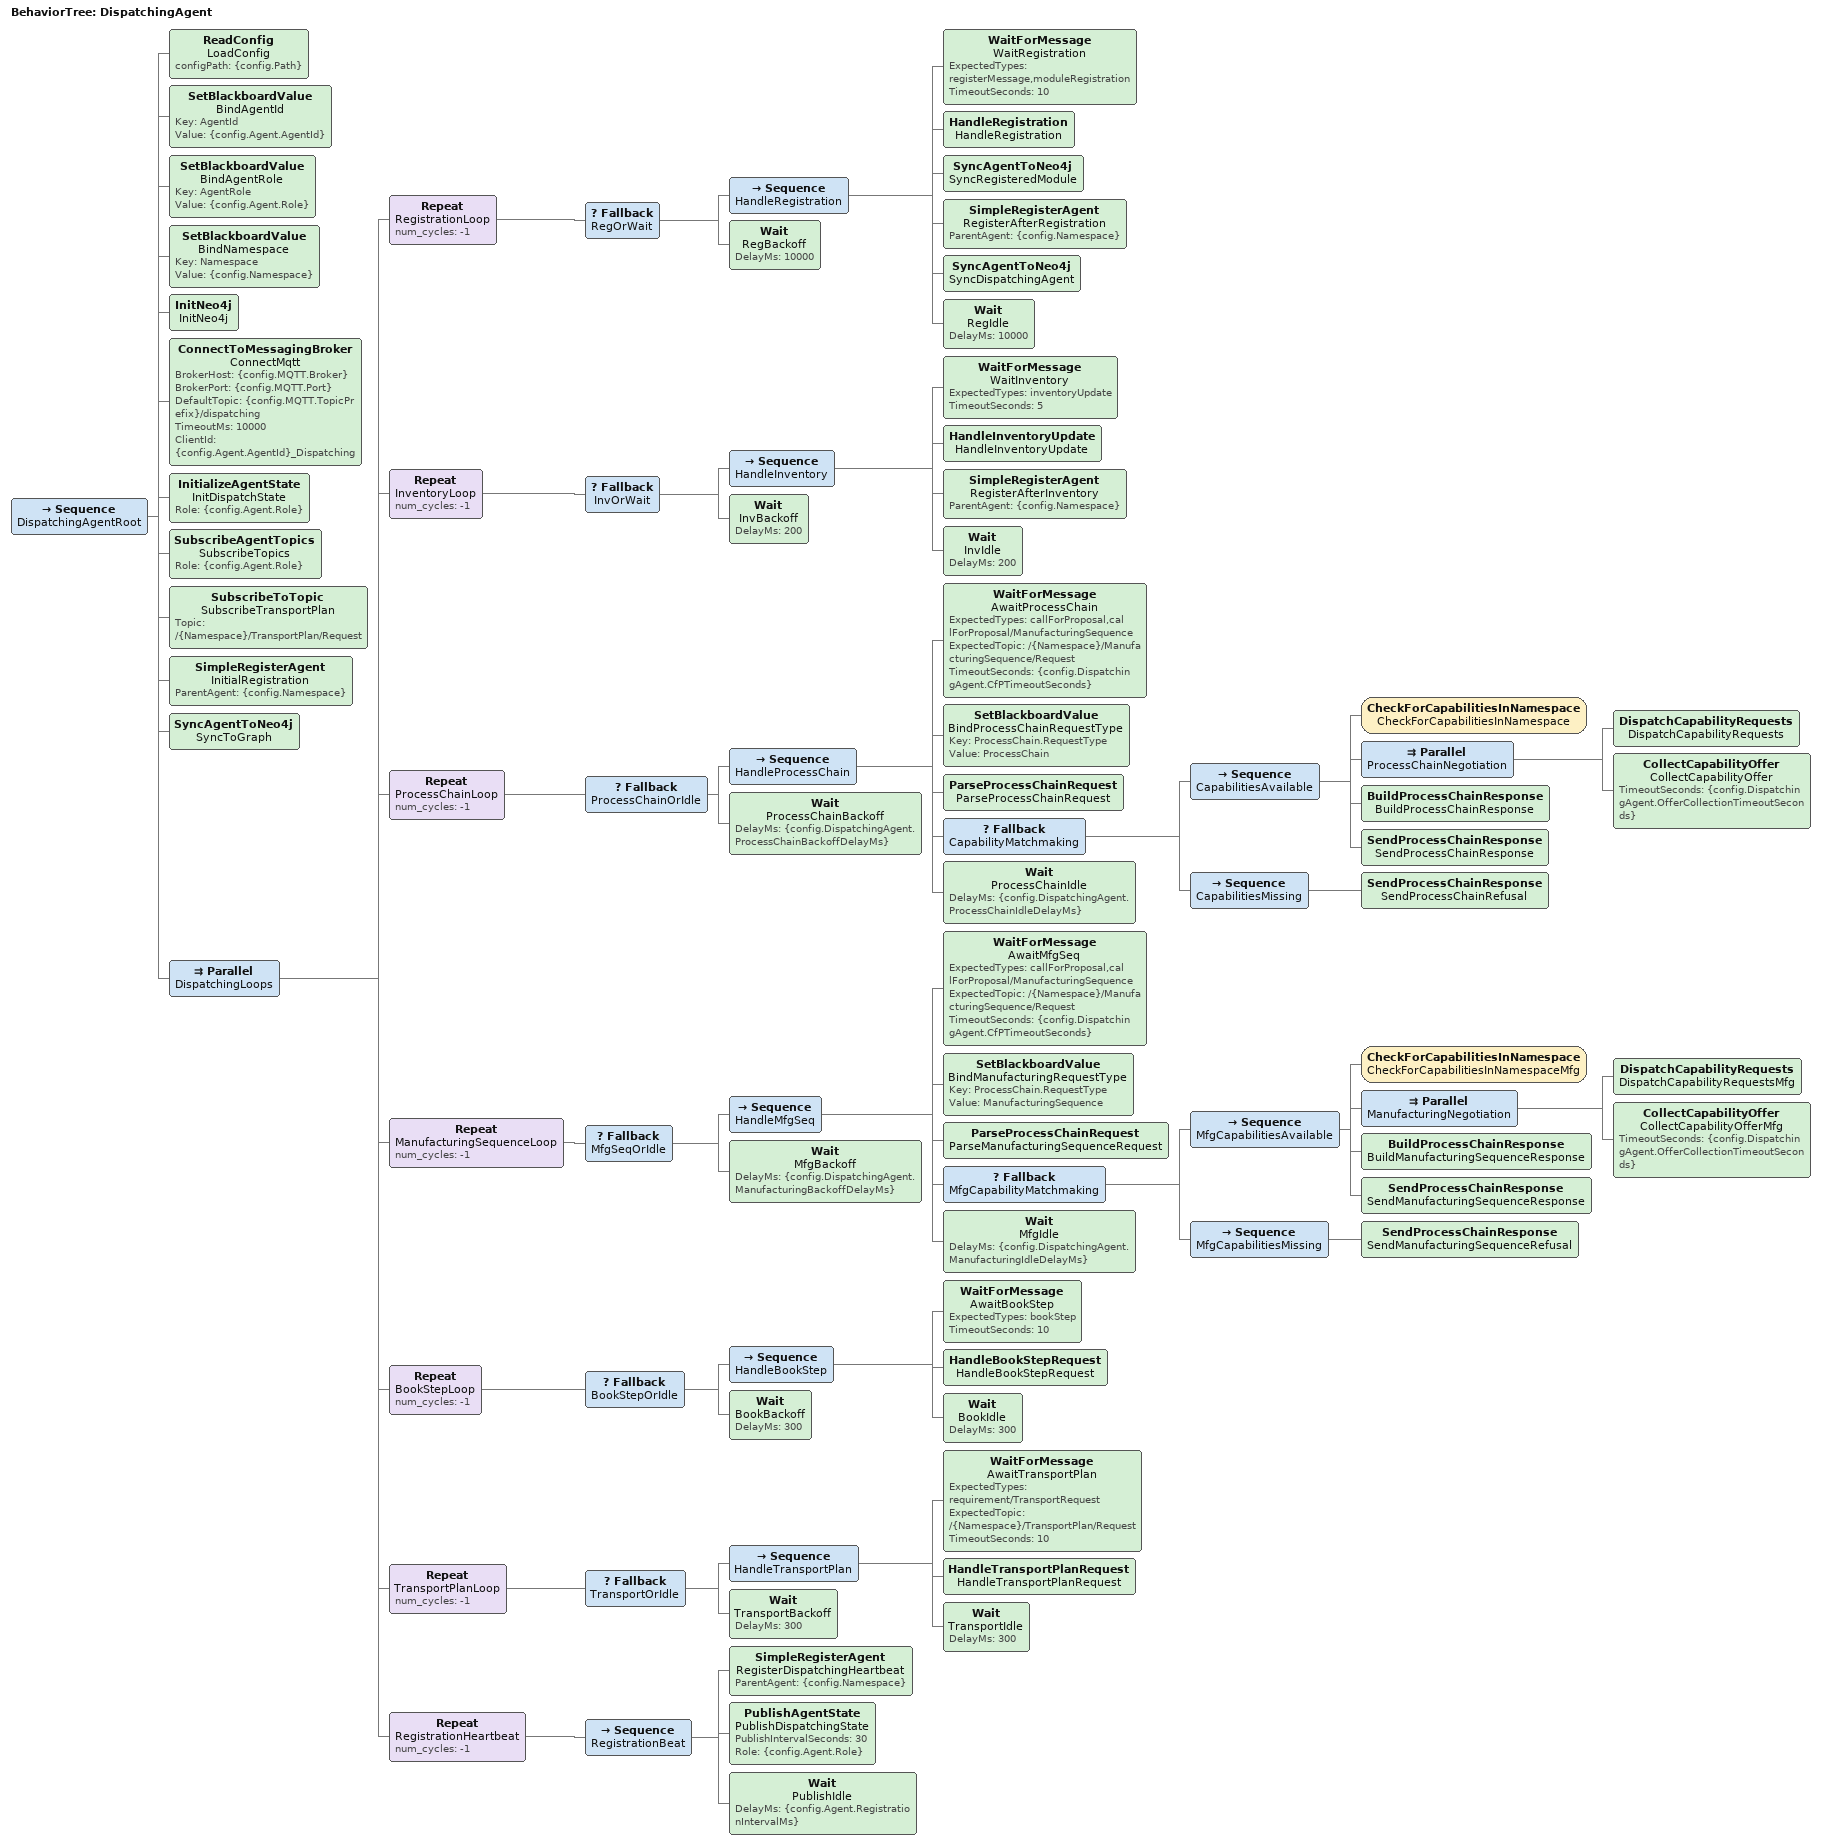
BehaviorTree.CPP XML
<?xml version="1.0" encoding="UTF-8"?>
<root BTCPP_format="4" main_tree_to_execute="DispatchingAgent">
  <BehaviorTree ID="DispatchingAgent">
    <Sequence name="DispatchingAgentRoot">
      <ReadConfig name="LoadConfig" configPath="{config.Path}" />
      <SetBlackboardValue name="BindAgentId" Key="AgentId" Value="{config.Agent.AgentId}" />
      <SetBlackboardValue name="BindAgentRole" Key="AgentRole" Value="{config.Agent.Role}" />
      <SetBlackboardValue name="BindNamespace" Key="Namespace" Value="{config.Namespace}" />
      <InitNeo4j name="InitNeo4j" />

      <ConnectToMessagingBroker
        name="ConnectMqtt"
        BrokerHost="{config.MQTT.Broker}"
        BrokerPort="{config.MQTT.Port}"
        DefaultTopic="{config.MQTT.TopicPrefix}/dispatching"
        TimeoutMs="10000"
        ClientId="{config.Agent.AgentId}_Dispatching" />

      <InitializeAgentState name="InitDispatchState" Role="{config.Agent.Role}" />
      <SubscribeAgentTopics name="SubscribeTopics" Role="{config.Agent.Role}" />
      <SubscribeToTopic name="SubscribeTransportPlan" Topic="/{Namespace}/TransportPlan/Request" />
      <SimpleRegisterAgent name="InitialRegistration" ParentAgent="{config.Namespace}" />
      <SyncAgentToNeo4j name="SyncToGraph" />

      <Parallel name="DispatchingLoops">
        <Repeat name="RegistrationLoop" num_cycles="-1">
          <Fallback name="RegOrWait">
            <Sequence name="HandleRegistration">
              <WaitForMessage name="WaitRegistration" ExpectedTypes="registerMessage,moduleRegistration" TimeoutSeconds="10" />
              <HandleRegistration name="HandleRegistration" />
              <SyncAgentToNeo4j name="SyncRegisteredModule" />
              <SimpleRegisterAgent name="RegisterAfterRegistration" ParentAgent="{config.Namespace}" />
              <SyncAgentToNeo4j name="SyncDispatchingAgent" />
              <Wait name="RegIdle" DelayMs="10000" />
            </Sequence>
            <Wait name="RegBackoff" DelayMs="10000" />
          </Fallback>
        </Repeat>

        <Repeat name="InventoryLoop" num_cycles="-1">
          <Fallback name="InvOrWait">
            <Sequence name="HandleInventory">
              <WaitForMessage name="WaitInventory" ExpectedTypes="inventoryUpdate" TimeoutSeconds="5" />
              <HandleInventoryUpdate name="HandleInventoryUpdate" />
              <SimpleRegisterAgent name="RegisterAfterInventory" ParentAgent="{config.Namespace}" />
              <Wait name="InvIdle" DelayMs="200" />
            </Sequence>
            <Wait name="InvBackoff" DelayMs="200" />
          </Fallback>
        </Repeat>

        <Repeat name="ProcessChainLoop" num_cycles="-1">
          <Fallback name="ProcessChainOrIdle">
            <Sequence name="HandleProcessChain">
              <WaitForMessage name="AwaitProcessChain" ExpectedTypes="callForProposal,callForProposal/ManufacturingSequence" ExpectedTopic="/{Namespace}/ManufacturingSequence/Request" TimeoutSeconds="{config.DispatchingAgent.CfPTimeoutSeconds}" />
              <SetBlackboardValue name="BindProcessChainRequestType" Key="ProcessChain.RequestType" Value="ProcessChain" />
              <ParseProcessChainRequest name="ParseProcessChainRequest" />
              <Fallback name="CapabilityMatchmaking">
                <Sequence name="CapabilitiesAvailable">
                  <CheckForCapabilitiesInNamespace name="CheckForCapabilitiesInNamespace" />
                  <Parallel name="ProcessChainNegotiation">
                    <DispatchCapabilityRequests name="DispatchCapabilityRequests" />
                    <CollectCapabilityOffer name="CollectCapabilityOffer" TimeoutSeconds="{config.DispatchingAgent.OfferCollectionTimeoutSeconds}" />
                  </Parallel>
                  <BuildProcessChainResponse name="BuildProcessChainResponse" />
                  <SendProcessChainResponse name="SendProcessChainResponse" />
                </Sequence>
                <Sequence name="CapabilitiesMissing">
                  <SendProcessChainResponse name="SendProcessChainRefusal" />
                </Sequence>
              </Fallback>
              <Wait name="ProcessChainIdle" DelayMs="{config.DispatchingAgent.ProcessChainIdleDelayMs}" />
            </Sequence>
            <Wait name="ProcessChainBackoff" DelayMs="{config.DispatchingAgent.ProcessChainBackoffDelayMs}" />
          </Fallback>
        </Repeat>

        <Repeat name="ManufacturingSequenceLoop" num_cycles="-1">
          <Fallback name="MfgSeqOrIdle">
            <Sequence name="HandleMfgSeq">
              <WaitForMessage name="AwaitMfgSeq" ExpectedTypes="callForProposal,callForProposal/ManufacturingSequence" ExpectedTopic="/{Namespace}/ManufacturingSequence/Request" TimeoutSeconds="{config.DispatchingAgent.CfPTimeoutSeconds}" />
              <SetBlackboardValue name="BindManufacturingRequestType" Key="ProcessChain.RequestType" Value="ManufacturingSequence" />
              <ParseProcessChainRequest name="ParseManufacturingSequenceRequest" />
              <Fallback name="MfgCapabilityMatchmaking">
                <Sequence name="MfgCapabilitiesAvailable">
                  <CheckForCapabilitiesInNamespace name="CheckForCapabilitiesInNamespaceMfg" />
                  <Parallel name="ManufacturingNegotiation">
                    <DispatchCapabilityRequests name="DispatchCapabilityRequestsMfg" />
                    <CollectCapabilityOffer name="CollectCapabilityOfferMfg" TimeoutSeconds="{config.DispatchingAgent.OfferCollectionTimeoutSeconds}" />
                  </Parallel>
                  <BuildProcessChainResponse name="BuildManufacturingSequenceResponse" />
                  <SendProcessChainResponse name="SendManufacturingSequenceResponse" />
                </Sequence>
                <Sequence name="MfgCapabilitiesMissing">
                  <SendProcessChainResponse name="SendManufacturingSequenceRefusal" />
                </Sequence>
              </Fallback>
              <Wait name="MfgIdle" DelayMs="{config.DispatchingAgent.ManufacturingIdleDelayMs}" />
            </Sequence>
            <Wait name="MfgBackoff" DelayMs="{config.DispatchingAgent.ManufacturingBackoffDelayMs}" />
          </Fallback>
        </Repeat>

        <Repeat name="BookStepLoop" num_cycles="-1">
          <Fallback name="BookStepOrIdle">
            <Sequence name="HandleBookStep">
              <WaitForMessage name="AwaitBookStep" ExpectedTypes="bookStep" TimeoutSeconds="10" />
              <HandleBookStepRequest name="HandleBookStepRequest" />
              <Wait name="BookIdle" DelayMs="300" />
            </Sequence>
            <Wait name="BookBackoff" DelayMs="300" />
          </Fallback>
        </Repeat>

        <Repeat name="TransportPlanLoop" num_cycles="-1">
          <Fallback name="TransportOrIdle">
            <Sequence name="HandleTransportPlan">
              <WaitForMessage name="AwaitTransportPlan"
                              ExpectedTypes="requirement/TransportRequest"
                              ExpectedTopic="/{Namespace}/TransportPlan/Request"
                              TimeoutSeconds="10" />
              <HandleTransportPlanRequest name="HandleTransportPlanRequest" />
              <Wait name="TransportIdle" DelayMs="300" />
            </Sequence>
            <Wait name="TransportBackoff" DelayMs="300" />
          </Fallback>
        </Repeat>

        <Repeat name="RegistrationHeartbeat" num_cycles="-1">
          <Sequence name="RegistrationBeat">
            <SimpleRegisterAgent name="RegisterDispatchingHeartbeat" ParentAgent="{config.Namespace}" />
            <PublishAgentState name="PublishDispatchingState" PublishIntervalSeconds="30" Role="{config.Agent.Role}" />
            <Wait name="PublishIdle" DelayMs="{config.Agent.RegistrationIntervalMs}" />
          </Sequence>
        </Repeat>
      </Parallel>
    </Sequence>
  </BehaviorTree>

</root>
